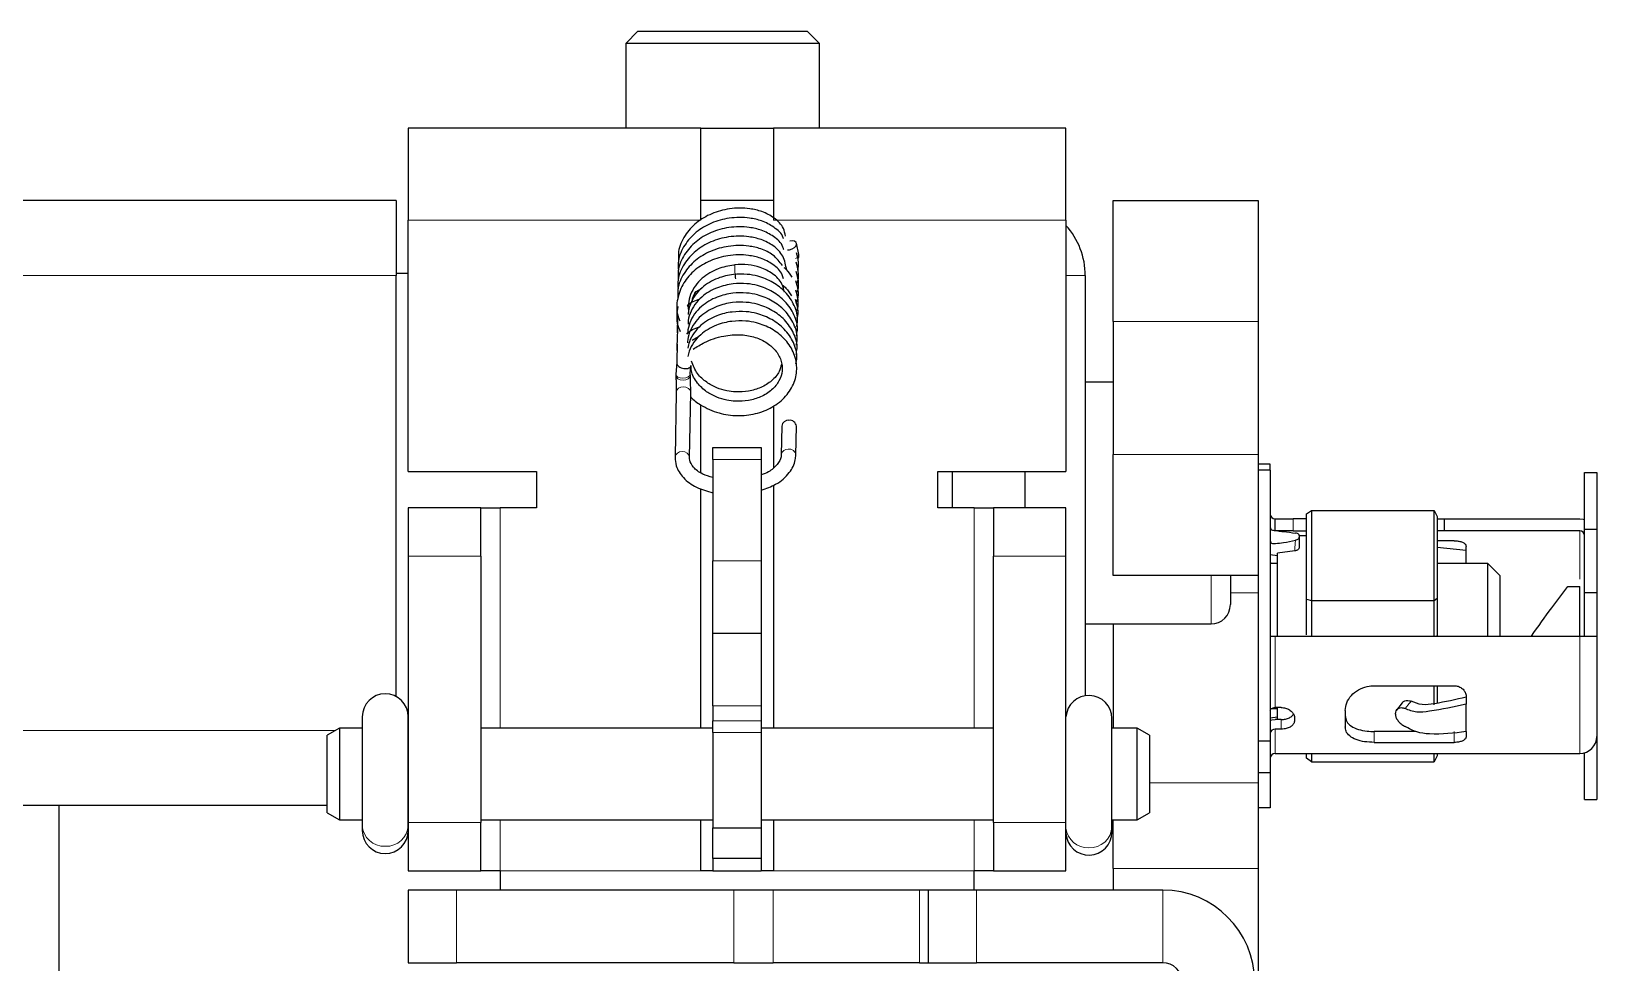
# Model space of a CAD drawing. Header units: millimetres. Extents: x -293 to 528, y -288 to 1990.
# Drawn here: x -45.2 to 19.6, y -242.2 to -203.7 of the extents above; entities that cross this region are included whole.
import ezdxf

# ---------------------------------------------------------------- set-up
doc = ezdxf.new("R2010")
doc.units = ezdxf.units.MM

msp = doc.modelspace()

# ---------------------------------------------------------------- linework, layer by layer
at = {"color": 7, "linetype": 'Continuous', "lineweight": 25}
for p, q in [((-20.088, -203.659), (-20.588, -204.159)), ((-20.088, -203.659), (-16.284, -203.659)), ((-16.284, -203.659), (-13.088, -203.659)), ((-12.588, -204.159), (-13.088, -203.659)), ((-20.588, -204.159), (-20.588, -207.659)), ((-16.24, -204.159), (-20.588, -204.159)), ((-12.588, -204.159), (-16.24, -204.159)), ((-12.588, -207.659), (-12.588, -204.159)), ((-17.488, -207.659), (-29.588, -207.659)), ((-29.588, -207.659), (-29.588, -211.459)), ((-17.488, -211.459), (-17.488, -207.659)), ((-17.488, -207.659), (-14.488, -207.659)), ((-2.388, -207.659), (-14.488, -207.659)), ((-14.488, -207.659), (-14.488, -211.459)), ((-2.388, -211.459), (-2.388, -207.659)), ((-30.088, -210.659), (-159.088, -210.659)), ((-30.088, -210.659), (-30.088, -213.759)), ((-14.488, -210.659), (-17.488, -210.659)), ((-0.438, -210.659), (5.562, -210.659)), ((-0.438, -215.659), (-0.438, -210.659)), ((5.562, -210.659), (5.562, -215.659)), ((-29.588, -221.859), (-29.588, -211.459)), ((-2.388, -211.459), (-2.388, -221.859)), ((-13.441, -212.891), (-13.531, -212.413)), ((-13.437, -212.971), (-13.441, -212.891)), ((-13.434, -213.012), (-13.437, -212.971)), ((-30.088, -213.659), (-29.588, -213.659)), ((-30.088, -231.161), (-30.088, -213.759)), ((-1.588, -213.759), (-1.588, -231.122)), ((-17.753, -214.456), (-17.489, -214.309)), ((-18.448, -215.428), (-18.468, -216.117)), ((-18.462, -216.201), (-18.479, -216.851)), ((-18.455, -215.814), (-18.474, -216.508)), ((-0.438, -215.659), (-0.438, -221.159)), ((5.562, -215.659), (5.562, -221.159)), ((-18.469, -216.587), (-18.486, -217.289)), ((-17.851, -216.433), (-17.581, -216.28)), ((-18.481, -217.349), (-18.525, -217.832)), ((-18.476, -216.974), (-18.485, -217.359)), ((-17.926, -217.804), (-17.897, -217.486)), ((-18.525, -217.832), (-18.522, -217.912)), ((-17.922, -217.884), (-17.926, -217.804)), ((-0.438, -218.159), (-1.588, -218.159)), ((-18.509, -218.592), (-18.557, -221.268)), ((-17.957, -221.279), (-17.909, -218.603)), ((-17.488, -221.904), (-17.488, -219.101)), ((-14.488, -219.147), (-14.488, -221.704)), ((-14.139, -219.976), (-14.16, -221.165)), ((-13.56, -221.176), (-13.539, -219.987)), ((-16.988, -220.859), (-14.988, -220.859)), ((-16.988, -221.359), (-16.988, -220.859)), ((-16.988, -221.359), (-16.988, -225.544)), ((-14.988, -220.859), (-14.988, -221.359)), ((-14.988, -221.359), (-14.988, -225.544)), ((-14.16, -221.152), (-14.16, -221.165)), ((-0.438, -226.159), (-0.438, -221.159)), ((5.562, -221.159), (5.562, -226.159)), ((-29.588, -221.859), (-24.288, -221.859)), ((-24.288, -221.859), (-24.288, -223.359)), ((-7.688, -221.859), (-2.388, -221.859)), ((-7.688, -223.359), (-7.688, -221.859)), ((-7.088, -221.859), (-7.088, -223.359)), ((-4.088, -221.859), (-4.088, -223.359)), ((6.062, -221.559), (5.562, -221.559)), ((6.062, -221.801), (5.562, -221.801)), ((6.062, -221.801), (6.062, -221.559)), ((6.062, -221.801), (6.062, -232.982)), ((19.062, -221.901), (19.562, -221.901)), ((19.062, -224.243), (19.062, -221.901)), ((19.562, -221.901), (19.562, -224.243)), ((-17.488, -232.459), (-17.488, -222.565)), ((-14.488, -222.423), (-14.488, -232.459)), ((-26.588, -223.359), (-29.588, -223.359)), ((-29.588, -223.359), (-29.588, -225.359)), ((-26.588, -225.359), (-26.588, -223.359)), ((-26.588, -223.359), (-25.788, -223.359)), ((-24.288, -223.359), (-25.788, -223.359)), ((-6.188, -223.359), (-7.688, -223.359)), ((-6.188, -223.359), (-5.388, -223.359)), ((-5.388, -223.359), (-5.388, -225.359)), ((-2.388, -223.359), (-5.388, -223.359)), ((-2.388, -225.359), (-2.388, -223.359)), ((6.262, -224.309), (6.262, -223.809)), ((6.262, -223.809), (7.012, -223.809)), ((7.562, -223.809), (7.012, -223.809)), ((7.562, -223.609), (7.762, -223.467)), ((7.562, -227.133), (7.562, -223.609)), ((7.762, -223.467), (7.762, -227.191)), ((7.762, -223.467), (12.846, -223.467)), ((12.846, -227.191), (12.846, -223.467)), ((12.846, -223.467), (12.962, -223.713)), ((12.962, -223.713), (12.962, -227.091)), ((12.962, -223.809), (13.262, -223.809)), ((13.262, -224.309), (13.262, -223.809)), ((13.262, -223.809), (18.862, -223.809)), ((7.012, -224.309), (6.262, -224.309)), ((7.012, -224.309), (7.562, -224.309)), ((7.262, -224.497), (7.262, -224.572)), ((7.562, -224.509), (7.262, -224.509)), ((13.262, -224.309), (12.962, -224.309)), ((18.862, -224.309), (13.262, -224.309)), ((19.062, -224.243), (19.562, -224.243)), ((19.062, -226.853), (19.062, -224.243)), ((19.562, -224.243), (19.562, -226.853)), ((6.062, -225.283), (6.362, -225.326)), ((7.076, -225.136), (6.362, -225.237)), ((6.362, -228.659), (6.362, -225.237)), ((13.662, -224.717), (12.962, -224.717)), ((14.162, -225.118), (12.962, -224.999)), ((14.162, -225.118), (14.162, -224.954)), ((14.162, -225.659), (14.162, -225.118)), ((-29.588, -225.359), (-29.588, -236.359)), ((-26.588, -225.359), (-26.588, -236.359)), ((-16.988, -228.544), (-16.988, -225.544)), ((-14.988, -225.544), (-14.988, -228.544)), ((-5.388, -236.359), (-5.388, -225.359)), ((-2.388, -236.359), (-2.388, -225.359)), ((6.362, -225.659), (6.062, -225.659)), ((15.062, -225.659), (12.962, -225.659)), ((15.562, -226.159), (15.062, -225.659)), ((15.062, -228.659), (15.062, -225.659)), ((5.562, -226.159), (-0.438, -226.159)), ((4.412, -226.159), (4.412, -227.359)), ((5.562, -226.159), (5.562, -226.872)), ((15.562, -226.159), (15.562, -228.659)), ((5.562, -226.872), (5.562, -234.73)), ((7.562, -228.613), (7.562, -227.133)), ((7.562, -227.133), (7.762, -227.191)), ((7.762, -227.191), (7.762, -228.659)), ((7.762, -227.191), (12.846, -227.191)), ((12.846, -227.191), (12.962, -227.091)), ((12.846, -228.659), (12.846, -227.191)), ((12.962, -227.091), (12.962, -228.631)), ((18.362, -226.61), (18.862, -226.61)), ((19.062, -226.853), (19.562, -226.853)), ((19.062, -228.659), (19.062, -226.853)), ((19.562, -226.853), (19.562, -228.659)), ((-1.588, -228.159), (3.612, -228.159)), ((-0.438, -228.159), (-0.438, -232.459)), ((-16.988, -228.544), (-14.988, -228.544)), ((-16.988, -231.544), (-16.988, -228.544)), ((-14.988, -228.544), (-14.988, -231.544)), ((6.062, -228.659), (6.262, -228.659)), ((6.262, -228.659), (16.862, -228.659)), ((12.933, -228.659), (12.962, -228.631)), ((16.862, -228.659), (18.862, -228.659)), ((18.862, -228.659), (19.562, -228.659)), ((19.562, -228.659), (19.562, -232.809)), ((10.362, -230.709), (13.662, -230.709)), ((12.846, -231.499), (12.846, -230.709)), ((12.962, -230.709), (12.962, -231.438)), ((-16.988, -231.544), (-16.988, -232.161)), ((-14.988, -231.544), (-14.988, -232.161)), ((6.103, -231.659), (6.362, -231.659)), ((6.512, -231.612), (6.262, -231.612)), ((6.362, -232.11), (6.362, -231.612)), ((9.162, -231.733), (9.162, -232.411)), ((11.511, -231.42), (11.279, -231.715)), ((11.552, -231.377), (11.515, -231.423)), ((14.162, -231.151), (14.162, -231.476)), ((14.162, -232.608), (14.162, -231.476)), ((-31.491, -231.996), (-31.491, -236.483)), ((-29.591, -236.483), (-29.591, -231.996)), ((-16.988, -232.644), (-16.988, -232.161)), ((-14.988, -232.161), (-14.988, -232.644)), ((-0.49, -236.548), (-0.49, -232.061)), ((6.062, -232.036), (6.362, -231.993)), ((6.512, -232.11), (6.262, -232.11)), ((7.062, -232.029), (7.062, -232.147)), ((11.235, -231.881), (11.235, -231.852)), ((-32.438, -232.459), (-32.938, -232.748)), ((-32.938, -235.971), (-32.938, -232.748)), ((-31.491, -232.459), (-32.438, -232.459)), ((-32.438, -232.459), (-32.438, -236.259)), ((-29.588, -232.459), (-29.591, -232.459)), ((-16.988, -232.459), (-26.588, -232.459)), ((-16.988, -232.644), (-16.988, -236.585)), ((-5.388, -232.459), (-14.988, -232.459)), ((-14.988, -232.644), (-14.988, -236.585)), ((0.562, -232.459), (-0.49, -232.459)), ((1.062, -232.748), (0.562, -232.459)), ((0.562, -234.359), (0.562, -232.459)), ((1.062, -232.748), (1.062, -234.359)), ((5.562, -232.982), (6.062, -232.982)), ((6.062, -232.982), (6.062, -234.292)), ((6.512, -232.507), (6.262, -232.507)), ((12.081, -232.602), (10.362, -232.602)), ((10.362, -233.055), (13.662, -233.055)), ((14.162, -232.608), (14.162, -232.82)), ((19.562, -232.809), (19.562, -235.417)), ((6.262, -233.509), (13.262, -233.509)), ((7.562, -233.71), (7.562, -233.509)), ((7.762, -233.852), (7.562, -233.71)), ((7.762, -233.509), (7.762, -233.852)), ((12.846, -233.852), (12.846, -233.509)), ((12.962, -233.605), (12.846, -233.852)), ((12.962, -233.509), (12.962, -233.605)), ((13.262, -233.509), (18.862, -233.509)), ((19.062, -235.417), (19.062, -233.48)), ((0.562, -236.259), (0.562, -234.359)), ((1.062, -234.359), (1.062, -235.971)), ((5.562, -234.292), (6.062, -234.292)), ((6.062, -234.292), (6.062, -235.759)), ((7.762, -233.852), (12.846, -233.852)), ((5.562, -234.73), (5.562, -238.265)), ((19.062, -235.417), (19.562, -235.417)), ((-32.938, -235.659), (-156.138, -235.659)), ((-44.038, -235.659), (-44.038, -249.059)), ((-32.938, -235.971), (-32.438, -236.259)), ((-32.438, -236.259), (-31.491, -236.259)), ((-29.591, -236.259), (-29.588, -236.259)), ((-26.588, -236.259), (-16.988, -236.259)), ((-17.488, -238.359), (-17.488, -236.259)), ((-14.988, -236.259), (-5.388, -236.259)), ((-14.488, -236.259), (-14.488, -238.359)), ((-0.49, -236.259), (0.562, -236.259)), ((-0.438, -238.265), (-0.438, -236.259)), ((0.562, -236.259), (1.062, -235.971)), ((6.062, -235.759), (5.562, -235.759)), ((-31.491, -236.483), (-31.491, -236.696)), ((-29.591, -236.696), (-29.591, -236.483)), ((-29.588, -236.359), (-29.588, -238.359)), ((-26.588, -238.359), (-26.588, -236.359)), ((-16.988, -236.585), (-14.988, -236.585)), ((-16.988, -237.859), (-16.988, -236.585)), ((-14.988, -236.585), (-14.988, -237.859)), ((-5.388, -236.359), (-5.388, -238.359)), ((-2.388, -238.359), (-2.388, -236.359)), ((-0.49, -236.761), (-0.49, -236.548)), ((-14.988, -237.859), (-16.988, -237.859)), ((-16.988, -237.859), (-16.988, -238.359)), ((-14.988, -237.859), (-14.988, -238.359)), ((-29.588, -238.359), (-26.588, -238.359)), ((-25.788, -238.359), (-26.588, -238.359)), ((-25.788, -238.359), (-25.788, -239.159)), ((-16.988, -238.359), (-17.488, -238.359)), ((-16.988, -238.359), (-14.988, -238.359)), ((-14.488, -238.359), (-14.988, -238.359)), ((-6.188, -239.159), (-6.188, -238.359)), ((-5.388, -238.359), (-6.188, -238.359)), ((-5.388, -238.359), (-2.388, -238.359)), ((-0.438, -238.265), (-0.438, -239.159)), ((5.562, -238.265), (5.562, -242.883)), ((-29.588, -239.159), (-29.588, -242.159)), ((-27.588, -239.159), (-29.588, -239.159)), ((-16.129, -239.159), (-27.588, -239.159)), ((-14.491, -239.159), (-16.129, -239.159)), ((-8.45, -239.159), (-14.491, -239.159)), ((-8.088, -239.159), (-8.45, -239.159)), ((-8.088, -239.159), (-8.088, -242.159)), ((-6.088, -239.159), (-8.088, -239.159)), ((1.612, -239.159), (-6.088, -239.159)), ((-29.588, -242.159), (-27.588, -242.159)), ((-16.129, -242.159), (-27.588, -242.159)), ((-16.129, -242.159), (-14.491, -242.159)), ((-8.45, -242.159), (-14.491, -242.159)), ((-8.45, -242.159), (-8.088, -242.159)), ((-8.088, -242.159), (-6.088, -242.159)), ((1.612, -242.159), (-6.088, -242.159))]:
    msp.add_line(p, q, dxfattribs=at)
at = {"color": 8, "linetype": 'Continuous', "lineweight": 18}
for p, q in [((-29.588, -211.459), (-17.488, -211.459)), ((-14.488, -211.459), (-2.388, -211.459)), ((-30.088, -213.759), (-159.088, -213.759)), ((-2.388, -213.759), (-1.588, -213.759)), ((5.562, -215.659), (-0.438, -215.659)), ((-14.988, -221.359), (-16.988, -221.359)), ((-0.438, -221.159), (5.562, -221.159)), ((-25.788, -223.359), (-25.788, -232.459)), ((-6.188, -232.459), (-6.188, -223.359)), ((7.012, -223.809), (7.012, -224.309)), ((18.862, -226.3), (18.862, -224.309)), ((-29.588, -225.359), (-26.588, -225.359)), ((-16.988, -225.544), (-14.988, -225.544)), ((-5.388, -225.359), (-2.388, -225.359)), ((3.612, -228.159), (3.612, -226.159)), ((5.562, -226.872), (4.412, -226.872)), ((6.262, -228.659), (6.262, -231.612)), ((18.862, -233.509), (18.862, -228.659)), ((-14.988, -231.544), (-16.988, -231.544)), ((-16.988, -232.161), (-14.988, -232.161)), ((6.512, -232.507), (6.512, -232.11)), ((-32.611, -232.559), (-156.465, -232.559)), ((-14.988, -232.644), (-16.988, -232.644)), ((6.262, -232.507), (6.262, -233.509)), ((10.362, -232.602), (10.362, -233.055)), ((13.662, -233.055), (13.662, -232.602)), ((1.062, -234.73), (5.562, -234.73)), ((-25.788, -236.259), (-25.788, -238.359)), ((-6.188, -238.359), (-6.188, -236.259)), ((-26.588, -236.359), (-29.588, -236.359)), ((-2.388, -236.359), (-5.388, -236.359)), ((-25.788, -238.359), (-17.488, -238.359)), ((-14.488, -238.359), (-6.188, -238.359)), ((5.562, -238.265), (-0.438, -238.265)), ((-27.588, -242.159), (-27.588, -239.159)), ((-16.129, -239.159), (-16.129, -242.159)), ((-14.491, -242.159), (-14.491, -239.159)), ((-8.45, -239.159), (-8.45, -242.159)), ((-6.088, -242.159), (-6.088, -239.159)), ((1.612, -242.159), (1.612, -239.159))]:
    msp.add_line(p, q, dxfattribs=at)
at = {"color": 7, "linetype": 'Continuous', "lineweight": 25, "flags": 128}
for points in [[(-13.909, -212.694), (-13.819, -212.687), (-13.708, -212.65), (-13.613, -212.591), (-13.549, -212.52), (-13.526, -212.447), (-13.547, -212.384), (-13.609, -212.339), (-13.702, -212.32), (-13.813, -212.33), (-13.813, -212.33)], [(18.862, -223.809), (18.999, -223.823), (19.062, -223.839)], [(6.062, -231.734), (6.066, -231.71), (6.077, -231.687), (6.096, -231.666), (6.121, -231.648), (6.151, -231.632), (6.185, -231.621), (6.223, -231.614), (6.262, -231.612)], [(6.062, -232.134), (6.125, -232.121), (6.262, -232.11)]]:
    msp.add_lwpolyline(points, dxfattribs=at)
at = {"color": 8, "linetype": 'Continuous', "lineweight": 18, "flags": 128}
for points in [[(-18.525, -217.832), (-18.504, -217.893), (-18.44, -217.949), (-18.343, -217.985), (-18.229, -217.996)], [(-18.522, -217.912), (-18.5, -217.973), (-18.436, -218.029), (-18.34, -218.066), (-18.225, -218.077)], [(-18.229, -217.996), (-18.114, -217.98), (-18.016, -217.939), (-17.95, -217.88), (-17.926, -217.811), (-17.926, -217.805)], [(-18.225, -218.077), (-18.11, -218.06), (-18.012, -218.019), (-17.946, -217.96), (-17.922, -217.891), (-17.922, -217.884)], [(-18.22, -218.356), (-18.104, -218.372), (-18.005, -218.422), (-17.936, -218.499), (-17.909, -218.59), (-17.909, -218.603)], [(-18.268, -221.032), (-18.153, -221.048), (-18.053, -221.098), (-17.984, -221.175), (-17.957, -221.266), (-17.957, -221.276)]]:
    msp.add_lwpolyline(points, dxfattribs=at)
at = {"color": 7, "linetype": 'Continuous', "lineweight": 25}
for centre, radius, start, end in [((-4.688, -213.759), 3.1, 0, 42.10345), ((-14.753, -213.701), 1.321, 180.03812, 188.14499), ((-13.87, -220.01), 0.271, 85.73425, 172.68849), ((-13.813, -220.013), 0.275, 5.44423, 97.76212), ((6.262, -223.609), 0.2, 180, 270), ((18.862, -224.509), 0.2, 360, 90), ((6.161, -225.578), 0.0996, 183.92792, 234.46683), ((3.612, -227.359), 0.8, 270, 360), ((-30.541, -231.996), 0.95, 0, 180), ((-1.44, -232.061), 0.95, 0, 176.43864), ((6.243, -232.689), 0.183, 84.18756, 172.66613), ((18.862, -232.809), 0.7, 270, 0), ((6.262, -233.709), 0.2, 90, 180), ((-30.541, -236.696), 0.95, 180, 0), ((-1.44, -236.761), 0.95, 183.56136, 0), ((1.612, -242.959), 3.8, 360, 90), ((1.612, -242.959), 0.8, 0, 90)]:
    msp.add_arc(centre, radius, start, end, dxfattribs=at)
at = {"color": 8, "linetype": 'Continuous', "lineweight": 18}
for centre, radius, start, end in [((-13.621, -212.875), 0.181, 283.90594, 354.86143), ((-13.573, -212.972), 0.136, 306.99505, 0.34312), ((-10.077, -213.435), 6.004, 178.95899, 182.54389), ((-18.24, -218.626), 0.271, 85.73425, 172.68849), ((-18.288, -221.302), 0.271, 85.73561, 172.67092), ((-13.891, -221.203), 0.274, 86.00044, 169.28545), ((-13.834, -221.202), 0.275, 5.45357, 97.76132), ((-30.582, -236.438), 0.91, 182.83874, 272.58194), ((-30.5, -236.438), 0.91, 267.41806, 357.16126), ((-1.479, -236.499), 0.915, 186.49577, 272.45998), ((-1.399, -236.503), 0.91, 267.41806, 357.16126)]:
    msp.add_arc(centre, radius, start, end, dxfattribs=at)
at = {"color": 7, "linetype": 'Continuous', "lineweight": 25}
for points, knots in [([(-13.987, -212.126), (-14.009, -212.017), (-14.069, -211.719), (-14.426, -211.367), (-14.923, -211.105), (-15.554, -210.957), (-16.287, -210.96), (-17.053, -211.171), (-17.699, -211.555), (-18.177, -212.096), (-18.436, -212.66), (-18.418, -213.026), (-18.411, -213.159)], [0, 0, 0, 0, 0.060984, 0.166578, 0.261148, 0.340769, 0.466556, 0.580637, 0.694456, 0.810273, 0.930746, 1, 1, 1, 1]), ([(-14.077, -212.222), (-14.079, -212.212), (-14.132, -212.018), (-14.445, -211.755), (-14.933, -211.489), (-15.567, -211.343), (-16.298, -211.347), (-17.064, -211.56), (-17.71, -211.944), (-18.186, -212.487), (-18.443, -213.043), (-18.424, -213.402), (-18.418, -213.529)], [0, 0, 0, 0, 0.006133, 0.118338, 0.2188, 0.30339, 0.437085, 0.558298, 0.679195, 0.8023, 0.930319, 1, 1, 1, 1]), ([(-13.939, -213.532), (-13.976, -213.333), (-14.048, -212.943), (-14.454, -212.518), (-14.958, -212.26), (-15.59, -212.115), (-16.323, -212.122), (-17.087, -212.337), (-17.731, -212.723), (-18.205, -213.267), (-18.458, -213.824), (-18.439, -214.181), (-18.432, -214.306)], [0, 0, 0, 0, 0.105633, 0.206699, 0.297136, 0.373302, 0.493784, 0.602944, 0.711752, 0.822704, 0.93802, 1, 1, 1, 1]), ([(-14.06, -212.697), (-14.07, -212.656), (-14.126, -212.429), (-14.452, -212.138), (-14.945, -211.874), (-15.579, -211.729), (-16.311, -211.734), (-17.076, -211.948), (-17.721, -212.334), (-18.196, -212.877), (-18.45, -213.434), (-18.431, -213.792), (-18.425, -213.917)], [0, 0, 0, 0, 0.024449, 0.134638, 0.233267, 0.316321, 0.447647, 0.56667, 0.685347, 0.806277, 0.931998, 1, 1, 1, 1]), ([(-14.077, -213.885), (-14.09, -213.831), (-14.149, -213.591), (-14.483, -213.29), (-14.98, -213.03), (-15.615, -212.887), (-16.347, -212.896), (-17.111, -213.114), (-17.75, -213.502), (-18.234, -214.049), (-18.479, -214.702), (-18.515, -215.261), (-18.388, -215.552), (-18.355, -215.629)], [0, 0, 0, 0, 0.028868, 0.128391, 0.217396, 0.292376, 0.411077, 0.518552, 0.625612, 0.734942, 0.848502, 0.960241, 1, 1, 1, 1]), ([(-14.114, -213.343), (-14.231, -213.189), (-14.453, -212.897), (-14.972, -212.646), (-15.601, -212.5), (-16.335, -212.509), (-17.099, -212.725), (-17.742, -213.113), (-18.214, -213.658), (-18.466, -214.214), (-18.446, -214.57), (-18.439, -214.694)], [0, 0, 0, 0, 0.113055, 0.214192, 0.299379, 0.434187, 0.556286, 0.677953, 0.802107, 0.931106, 1, 1, 1, 1]), ([(-13.466, -213.557), (-13.455, -213.44), (-13.431, -213.191), (-13.498, -212.943), (-13.534, -212.812)], [0, 0, 0, 0, 0.468673, 1, 1, 1, 1]), ([(-16.079, -213.324), (-16.096, -213.325), (-16.334, -213.34), (-16.82, -213.466), (-17.368, -213.777), (-17.732, -214.171), (-17.933, -214.54), (-18.02, -214.934), (-18.005, -215.165), (-17.997, -215.282)], [0, 0, 0, 0, 0.01518, 0.217414, 0.450577, 0.582747, 0.72073, 0.859241, 1, 1, 1, 1]), ([(-14.034, -214.444), (-14.059, -214.329), (-14.125, -214.026), (-14.49, -213.671), (-14.992, -213.418), (-15.531, -213.285), (-15.894, -213.302), (-16.077, -213.311)], [0, 0, 0, 0, 0.1516069, 0.4000027, 0.6220842, 0.8091974, 1, 1, 1, 1]), ([(-14.054, -213.418), (-14.019, -213.448), (-13.88, -213.568), (-13.794, -213.711), (-13.729, -213.819)], [0, 0, 0, 0, 0.248613, 1, 1, 1, 1]), ([(-13.522, -214.465), (-13.507, -214.43), (-13.387, -214.152), (-13.473, -213.85), (-13.548, -213.585)], [0, 0, 0, 0, 0.124356, 1, 1, 1, 1]), ([(-13.515, -214.081), (-13.5, -214.047), (-13.432, -213.891), (-13.448, -213.585), (-13.51, -213.328), (-13.541, -213.199)], [0, 0, 0, 0, 0.121305, 0.558409, 1, 1, 1, 1]), ([(-13.537, -216.248), (-13.52, -216.172), (-13.454, -215.882), (-13.604, -215.373), (-13.966, -214.819), (-14.503, -214.404), (-15.062, -214.17), (-15.617, -214.073), (-16.184, -214.083), (-16.844, -214.238), (-17.39, -214.556), (-17.754, -214.951), (-17.948, -215.318), (-18.024, -215.605), (-18.019, -215.74), (-18.018, -215.758)], [0, 0, 0, 0, 0.039759, 0.151422, 0.260898, 0.359607, 0.457072, 0.522051, 0.602454, 0.695291, 0.802476, 0.863214, 0.9266, 0.990206, 1, 1, 1, 1]), ([(-13.53, -215.863), (-13.513, -215.788), (-13.447, -215.499), (-13.595, -214.99), (-13.956, -214.436), (-14.492, -214.02), (-15.05, -213.785), (-15.605, -213.687), (-16.172, -213.696), (-16.832, -213.85), (-17.378, -214.167), (-17.744, -214.561), (-17.938, -214.928), (-18.014, -215.215), (-18.01, -215.35), (-18.009, -215.368)], [0, 0, 0, 0, 0.0393575, 0.1510464, 0.2605831, 0.3593512, 0.4568245, 0.5218236, 0.6022701, 0.6951793, 0.8023727, 0.8631258, 0.9265393, 0.9901838, 1, 1, 1, 1]), ([(-14.124, -214.139), (-14.071, -214.184), (-13.909, -214.319), (-13.81, -214.482), (-13.743, -214.592)], [0, 0, 0, 0, 0.329141, 1, 1, 1, 1]), ([(-13.549, -214.9), (-13.526, -214.848), (-13.396, -214.554), (-13.484, -214.234), (-13.555, -213.972)], [0, 0, 0, 0, 0.1769225, 1, 1, 1, 1]), ([(-18.054, -215.013), (-18.051, -215.009), (-17.914, -214.844), (-17.723, -214.781), (-17.535, -214.719)], [0, 0, 0, 0, 0.019176, 1, 1, 1, 1]), ([(-13.551, -217.018), (-13.534, -216.94), (-13.469, -216.648), (-13.621, -216.138), (-13.986, -215.586), (-14.525, -215.172), (-15.085, -214.94), (-15.641, -214.845), (-16.208, -214.857), (-16.868, -215.014), (-17.412, -215.333), (-17.775, -215.73), (-17.967, -216.098), (-18.042, -216.385), (-18.035, -216.52), (-18.035, -216.537)], [0, 0, 0, 0, 0.04056, 0.152172, 0.261527, 0.360118, 0.457567, 0.522504, 0.602821, 0.695513, 0.802684, 0.863391, 0.926722, 0.99025, 1, 1, 1, 1]), ([(-13.544, -216.633), (-13.527, -216.556), (-13.461, -216.265), (-13.612, -215.755), (-13.976, -215.202), (-14.514, -214.788), (-15.074, -214.555), (-15.629, -214.459), (-16.196, -214.47), (-16.856, -214.626), (-17.401, -214.945), (-17.765, -215.34), (-17.958, -215.708), (-18.033, -215.995), (-18.027, -216.13), (-18.026, -216.148)], [0, 0, 0, 0, 0.040159, 0.151798, 0.261213, 0.359862, 0.45732, 0.522277, 0.602638, 0.695402, 0.80258, 0.863302, 0.926661, 0.990228, 1, 1, 1, 1]), ([(-17.841, -214.868), (-17.839, -214.802), (-17.833, -214.641), (-17.738, -214.5), (-17.683, -214.417)], [0, 0, 0, 0, 0.413792, 1, 1, 1, 1]), ([(-13.511, -215.536), (-13.507, -215.527), (-13.407, -215.276), (-13.49, -215.005), (-13.569, -214.745)], [0, 0, 0, 0, 0.03738, 1, 1, 1, 1]), ([(-13.527, -215.211), (-13.515, -215.183), (-13.402, -214.912), (-13.486, -214.62), (-13.562, -214.358)], [0, 0, 0, 0, 0.104944, 1, 1, 1, 1]), ([(-18.441, -215.041), (-18.475, -215.272), (-18.527, -215.626), (-18.388, -215.959), (-18.339, -216.074)], [0, 0, 0, 0, 0.654086, 1, 1, 1, 1]), ([(-13.558, -217.403), (-13.54, -217.324), (-13.476, -217.032), (-13.629, -216.521), (-13.996, -215.969), (-14.536, -215.556), (-15.097, -215.325), (-15.653, -215.231), (-16.22, -215.244), (-16.879, -215.401), (-17.425, -215.723), (-17.782, -216.118), (-17.969, -216.454), (-18.005, -216.67), (-18.02, -216.759)], [0, 0, 0, 0, 0.0421697, 0.1570546, 0.2695783, 0.3710235, 0.4713446, 0.538179, 0.6208254, 0.7161819, 0.8265148, 0.889, 0.9541745, 1, 1, 1, 1]), ([(-18.073, -216.175), (-18.072, -216.174), (-17.933, -216.01), (-17.743, -215.945), (-17.554, -215.881)], [0, 0, 0, 0, 0.004308, 1, 1, 1, 1]), ([(-17.912, -218.761), (-17.908, -218.766), (-17.804, -218.902), (-17.42, -219.162), (-16.779, -219.465), (-15.981, -219.577), (-15.217, -219.494), (-14.514, -219.217), (-13.947, -218.767), (-13.591, -218.184), (-13.482, -217.54), (-13.628, -216.904), (-14.009, -216.352), (-14.547, -215.94), (-15.109, -215.71), (-15.665, -215.617), (-16.233, -215.631), (-16.891, -215.789), (-17.436, -216.112), (-17.792, -216.508), (-17.973, -216.829), (-18.007, -217.032), (-18.02, -217.107)], [0, 0, 0, 0, 0.001739, 0.04451, 0.111438, 0.17172, 0.231589, 0.292281, 0.355433, 0.417856, 0.478483, 0.541525, 0.603252, 0.6589, 0.713959, 0.750631, 0.795969, 0.848267, 0.908822, 0.94311, 0.978867, 1, 1, 1, 1]), ([(-17.81, -216.794), (-17.656, -216.701), (-17.278, -216.47), (-16.73, -216.277), (-16.213, -216.205), (-15.79, -216.191), (-15.296, -216.268), (-14.78, -216.496), (-14.383, -216.835), (-14.148, -217.248), (-14.098, -217.689), (-14.231, -218.121), (-14.538, -218.5), (-14.984, -218.779), (-15.508, -218.938), (-15.996, -218.967), (-16.444, -218.911), (-16.857, -218.787), (-17.287, -218.557), (-17.664, -218.192), (-17.896, -217.8), (-17.886, -217.545), (-17.883, -217.472)], [0, 0, 0, 0, 0.057394, 0.141498, 0.174187, 0.201896, 0.256454, 0.310564, 0.365182, 0.421617, 0.477061, 0.530811, 0.586875, 0.64209, 0.692196, 0.74194, 0.774764, 0.814829, 0.860627, 0.913439, 0.975288, 1, 1, 1, 1]), ([(-18.476, -217.35), (-18.479, -217.357), (-18.491, -217.385), (-18.467, -217.444), (-18.405, -217.512), (-18.307, -217.569), (-18.23, -217.587), (-18.192, -217.596)], [0, 0, 0, 0, 0.07364, 0.30523, 0.53682, 0.76841, 1, 1, 1, 1]), ([(-18.192, -217.596), (-18.153, -217.599), (-18.076, -217.606), (-17.978, -217.58), (-17.912, -217.535), (-17.902, -217.494), (-17.898, -217.476)], [0, 0, 0, 0, 0.262071, 0.524142, 0.786214, 1, 1, 1, 1]), ([(-14.159, -217.426), (-14.182, -217.527), (-14.241, -217.774), (-14.537, -218.115), (-14.98, -218.394), (-15.505, -218.552), (-15.993, -218.581), (-16.441, -218.524), (-16.854, -218.399), (-17.28, -218.168), (-17.677, -217.804), (-17.804, -217.476), (-17.873, -217.3)], [0, 0, 0, 0, 0.079664, 0.195766, 0.310074, 0.413804, 0.516835, 0.584804, 0.667751, 0.762541, 0.871932, 1, 1, 1, 1]), ([(-18.522, -217.912), (-18.52, -217.966), (-18.515, -218.071), (-18.511, -218.259), (-18.508, -218.429), (-18.508, -218.538), (-18.509, -218.581), (-18.509, -218.592)], [0, 0, 0, 0, 0.241788, 0.476448, 0.71323, 0.929509, 1, 1, 1, 1]), ([(-17.909, -218.603), (-17.909, -218.557), (-17.908, -218.463), (-17.91, -218.268), (-17.915, -218.06), (-17.92, -217.943), (-17.922, -217.884)], [0, 0, 0, 0, 0.24318, 0.501797, 0.7492723, 1, 1, 1, 1]), ([(-18.557, -221.268), (-18.548, -221.386), (-18.523, -221.69), (-18.233, -222.137), (-17.712, -222.532), (-17.225, -222.667), (-16.988, -222.733)], [0, 0, 0, 0, 0.1713777, 0.4415601, 0.7282518, 1, 1, 1, 1]), ([(-16.988, -222.108), (-17.137, -222.064), (-17.486, -221.96), (-17.826, -221.676), (-17.95, -221.442), (-17.956, -221.313), (-17.957, -221.279)], [0, 0, 0, 0, 0.240048, 0.562087, 0.882317, 1, 1, 1, 1]), ([(-14.16, -221.165), (-14.166, -221.218), (-14.182, -221.369), (-14.374, -221.643), (-14.681, -221.893), (-14.932, -221.975), (-14.988, -221.994)], [0, 0, 0, 0, 0.19706, 0.559349, 0.901347, 1, 1, 1, 1]), ([(-14.988, -222.629), (-14.781, -222.556), (-14.303, -222.386), (-13.811, -221.942), (-13.584, -221.497), (-13.565, -221.242), (-13.56, -221.176)], [0, 0, 0, 0, 0.259805, 0.600472, 0.896035, 1, 1, 1, 1]), ([(6.062, -224.122), (6.063, -224.141), (6.065, -224.177), (6.082, -224.227), (6.119, -224.276), (6.189, -224.287), (6.237, -224.293), (6.262, -224.296)], [0, 0, 0, 0, 0.195302, 0.377541, 0.538909, 0.761383, 1, 1, 1, 1]), ([(6.369, -224.309), (6.448, -224.319), (6.699, -224.35), (6.939, -224.379), (7.104, -224.399)], [0, 0, 0, 0, 0.313457, 1, 1, 1, 1]), ([(7.262, -224.497), (7.26, -224.484), (7.254, -224.459), (7.214, -224.427), (7.16, -224.407), (7.12, -224.401), (7.104, -224.399)], [0, 0, 0, 0, 0.2663111, 0.549123, 0.8297768, 1, 1, 1, 1]), ([(7.104, -224.69), (7.128, -224.683), (7.177, -224.668), (7.23, -224.634), (7.258, -224.601), (7.261, -224.58), (7.262, -224.572)], [0, 0, 0, 0, 0.266331, 0.548449, 0.829136, 1, 1, 1, 1]), ([(7.262, -224.572), (7.262, -224.599), (7.262, -224.67), (7.262, -224.784), (7.262, -224.901), (7.262, -224.973), (7.262, -225.003)], [0, 0, 0, 0, 0.190015, 0.497902, 0.793065, 1, 1, 1, 1]), ([(6.062, -224.681), (6.063, -224.7), (6.065, -224.736), (6.082, -224.783), (6.12, -224.829), (6.196, -224.831), (6.357, -224.828), (6.67, -224.794), (6.939, -224.73), (7.104, -224.69)], [0, 0, 0, 0, 0.052051, 0.100621, 0.143629, 0.208426, 0.277664, 0.558659, 1, 1, 1, 1]), ([(7.185, -225.104), (7.172, -225.11), (7.14, -225.125), (7.1, -225.132), (7.076, -225.136)], [0, 0, 0, 0, 0.40435, 1, 1, 1, 1]), ([(7.262, -225.003), (7.259, -225.017), (7.254, -225.043), (7.221, -225.079), (7.194, -225.098), (7.185, -225.104)], [0, 0, 0, 0, 0.4045915, 0.8091756, 1, 1, 1, 1]), ([(13.662, -224.717), (13.718, -224.719), (13.831, -224.724), (13.98, -224.761), (14.093, -224.819), (14.153, -224.887), (14.159, -224.935), (14.162, -224.954)], [0, 0, 0, 0, 0.2143846, 0.4287723, 0.6430331, 0.8568019, 1, 1, 1, 1]), ([(16.862, -228.659), (17.142, -228.265), (17.642, -227.56), (18.142, -226.9), (18.362, -226.61)], [0, 0, 0, 0, 0.559911, 1, 1, 1, 1]), ([(18.862, -228.659), (18.862, -228.265), (18.862, -227.56), (18.862, -226.9), (18.862, -226.61)], [0, 0, 0, 0, 0.559866, 1, 1, 1, 1]), ([(9.162, -231.733), (9.174, -231.627), (9.199, -231.414), (9.399, -231.108), (9.697, -230.868), (10.035, -230.73), (10.265, -230.715), (10.362, -230.709)], [0, 0, 0, 0, 0.2128333, 0.4258501, 0.6355415, 0.8465873, 1, 1, 1, 1]), ([(13.662, -230.709), (13.718, -230.714), (13.831, -230.724), (13.98, -230.802), (14.093, -230.915), (14.153, -231.039), (14.159, -231.119), (14.162, -231.151)], [0, 0, 0, 0, 0.2144453, 0.4288931, 0.6432387, 0.8571881, 1, 1, 1, 1]), ([(6.512, -231.612), (6.574, -231.617), (6.697, -231.626), (6.862, -231.701), (6.986, -231.809), (7.052, -231.925), (7.059, -231.999), (7.062, -232.029)], [0, 0, 0, 0, 0.214393, 0.428789, 0.643061, 0.856854, 1, 1, 1, 1]), ([(11.638, -231.657), (11.589, -231.645), (11.492, -231.621), (11.367, -231.642), (11.277, -231.702), (11.239, -231.78), (11.236, -231.835), (11.235, -231.852)], [0, 0, 0, 0, 0.225867, 0.451734, 0.677598, 0.903479, 1, 1, 1, 1]), ([(11.552, -231.377), (11.559, -231.372), (11.594, -231.345), (11.679, -231.319), (11.793, -231.323), (11.865, -231.344), (11.888, -231.351)], [0, 0, 0, 0, 0.088696, 0.457739, 0.826694, 1, 1, 1, 1]), ([(14.162, -231.476), (13.663, -231.584), (12.992, -231.73), (12.098, -231.841), (11.793, -231.719), (11.638, -231.657)], [0, 0, 0, 0, 0.587693, 0.790818, 1, 1, 1, 1]), ([(14.162, -231.186), (13.733, -231.283), (13.141, -231.418), (12.327, -231.532), (12.036, -231.411), (11.888, -231.351)], [0, 0, 0, 0, 0.5666604, 0.7809048, 1, 1, 1, 1]), ([(6.512, -232.11), (6.574, -232.107), (6.698, -232.1), (6.86, -232.04), (6.974, -231.967), (7.006, -231.906), (7.017, -231.884)], [0, 0, 0, 0, 0.28124, 0.562484, 0.843527, 1, 1, 1, 1]), ([(7.062, -232.147), (7.056, -232.19), (7.044, -232.275), (6.95, -232.382), (6.811, -232.46), (6.656, -232.501), (6.553, -232.505), (6.512, -232.507)], [0, 0, 0, 0, 0.214305, 0.42865, 0.642279, 0.856223, 1, 1, 1, 1]), ([(9.162, -231.942), (9.174, -232.027), (9.199, -232.198), (9.397, -232.393), (9.693, -232.525), (10.032, -232.592), (10.263, -232.599), (10.362, -232.602)], [0, 0, 0, 0, 0.212376, 0.424979, 0.633479, 0.843609, 1, 1, 1, 1]), ([(10.362, -233.055), (10.227, -233.049), (9.957, -233.038), (9.598, -232.947), (9.329, -232.798), (9.183, -232.611), (9.168, -232.47), (9.162, -232.411)], [0, 0, 0, 0, 0.2132377, 0.4264897, 0.6391595, 0.8495978, 1, 1, 1, 1]), ([(11.235, -231.881), (11.24, -231.922), (11.249, -232.005), (11.325, -232.141), (11.435, -232.265), (11.548, -232.347), (11.617, -232.381), (11.638, -232.391)], [0, 0, 0, 0, 0.225883, 0.451767, 0.67765, 0.903524, 1, 1, 1, 1]), ([(14.162, -232.608), (13.663, -232.671), (12.992, -232.756), (12.098, -232.65), (11.793, -232.478), (11.638, -232.391)], [0, 0, 0, 0, 0.5876932, 0.7908183, 1, 1, 1, 1]), ([(14.162, -232.82), (14.156, -232.849), (14.146, -232.905), (14.06, -232.975), (13.933, -233.026), (13.793, -233.051), (13.699, -233.054), (13.662, -233.055)], [0, 0, 0, 0, 0.214373, 0.428779, 0.642592, 0.856666, 1, 1, 1, 1])]:
    msp.add_open_spline(points, degree=3, knots=knots, dxfattribs=at)
at = {"color": 8, "linetype": 'Continuous', "lineweight": 18}
for points, knots in [([(7.076, -225.136), (7.078, -225.102), (7.081, -225.025), (7.088, -224.905), (7.096, -224.79), (7.102, -224.718), (7.104, -224.691), (7.104, -224.69)], [0, 0, 0, 0, 0.23003, 0.514952, 0.811013, 0.999883, 1, 1, 1, 1]), ([(11.888, -231.351), (11.868, -231.376), (11.826, -231.426), (11.758, -231.509), (11.696, -231.587), (11.654, -231.638), (11.638, -231.657)], [0, 0, 0, 0, 0.246022, 0.497638, 0.810556, 1, 1, 1, 1])]:
    msp.add_open_spline(points, degree=3, knots=knots, dxfattribs=at)

doc.saveas('drawing.dxf')
